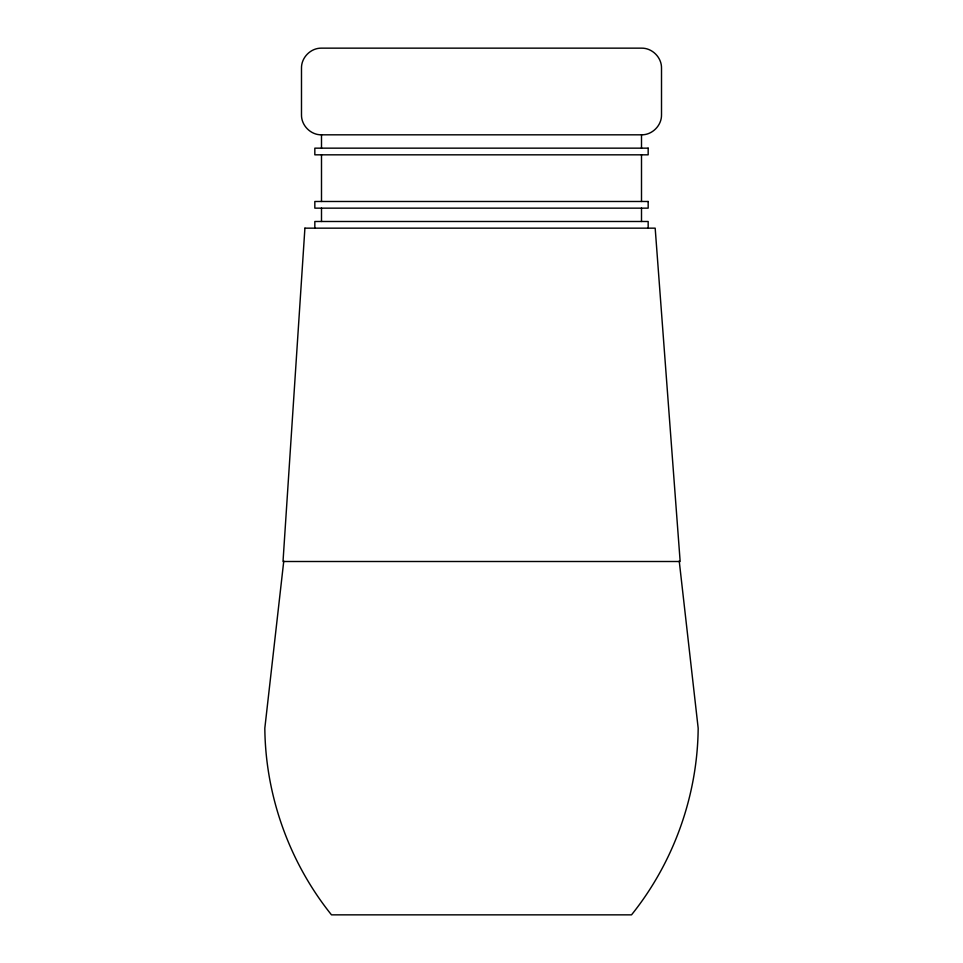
<?xml version="1.0" encoding="UTF-8"?>
<svg xmlns="http://www.w3.org/2000/svg" width="963" height="963" viewBox="0 0 963 963"><rect width="100%" height="100%" fill="white"/><g stroke="black" fill="none" stroke-linecap="round" stroke-linejoin="round"><path stroke-width="1.44" d="M283.772 561.008L264.825 728.172C265.427 795.546 289.273 862.342 331.489 914.85L631.511 914.85C673.727 862.342 697.573 795.546 698.175 728.172L679.228 561.008M641.502 134.82C652.192 135.049 661.737 125.515 661.509 114.814L661.509 68.156C661.737 57.455 652.192 47.921 641.502 48.15L321.498 48.15C310.808 47.921 301.263 57.455 301.491 68.156L301.491 114.814C301.263 125.515 310.808 135.049 321.498 134.82L641.502 134.82L641.502 148.158M648.171 228.159L648.171 221.49L314.829 221.49L314.829 228.159M641.502 154.826L641.502 201.484M641.502 208.152L641.502 221.49M321.498 134.82L321.498 148.158M321.498 154.826L321.498 201.484M321.498 208.152L321.498 221.49M304.91 228.159L283.014 561.501L680.155 561.501L655.177 228.159L304.91 228.159M648.171 148.158L314.829 148.158L314.829 154.826L648.171 154.826L648.171 148.158M648.171 201.484L314.829 201.484L314.829 208.152L648.171 208.152L648.171 201.484"/></g></svg>
